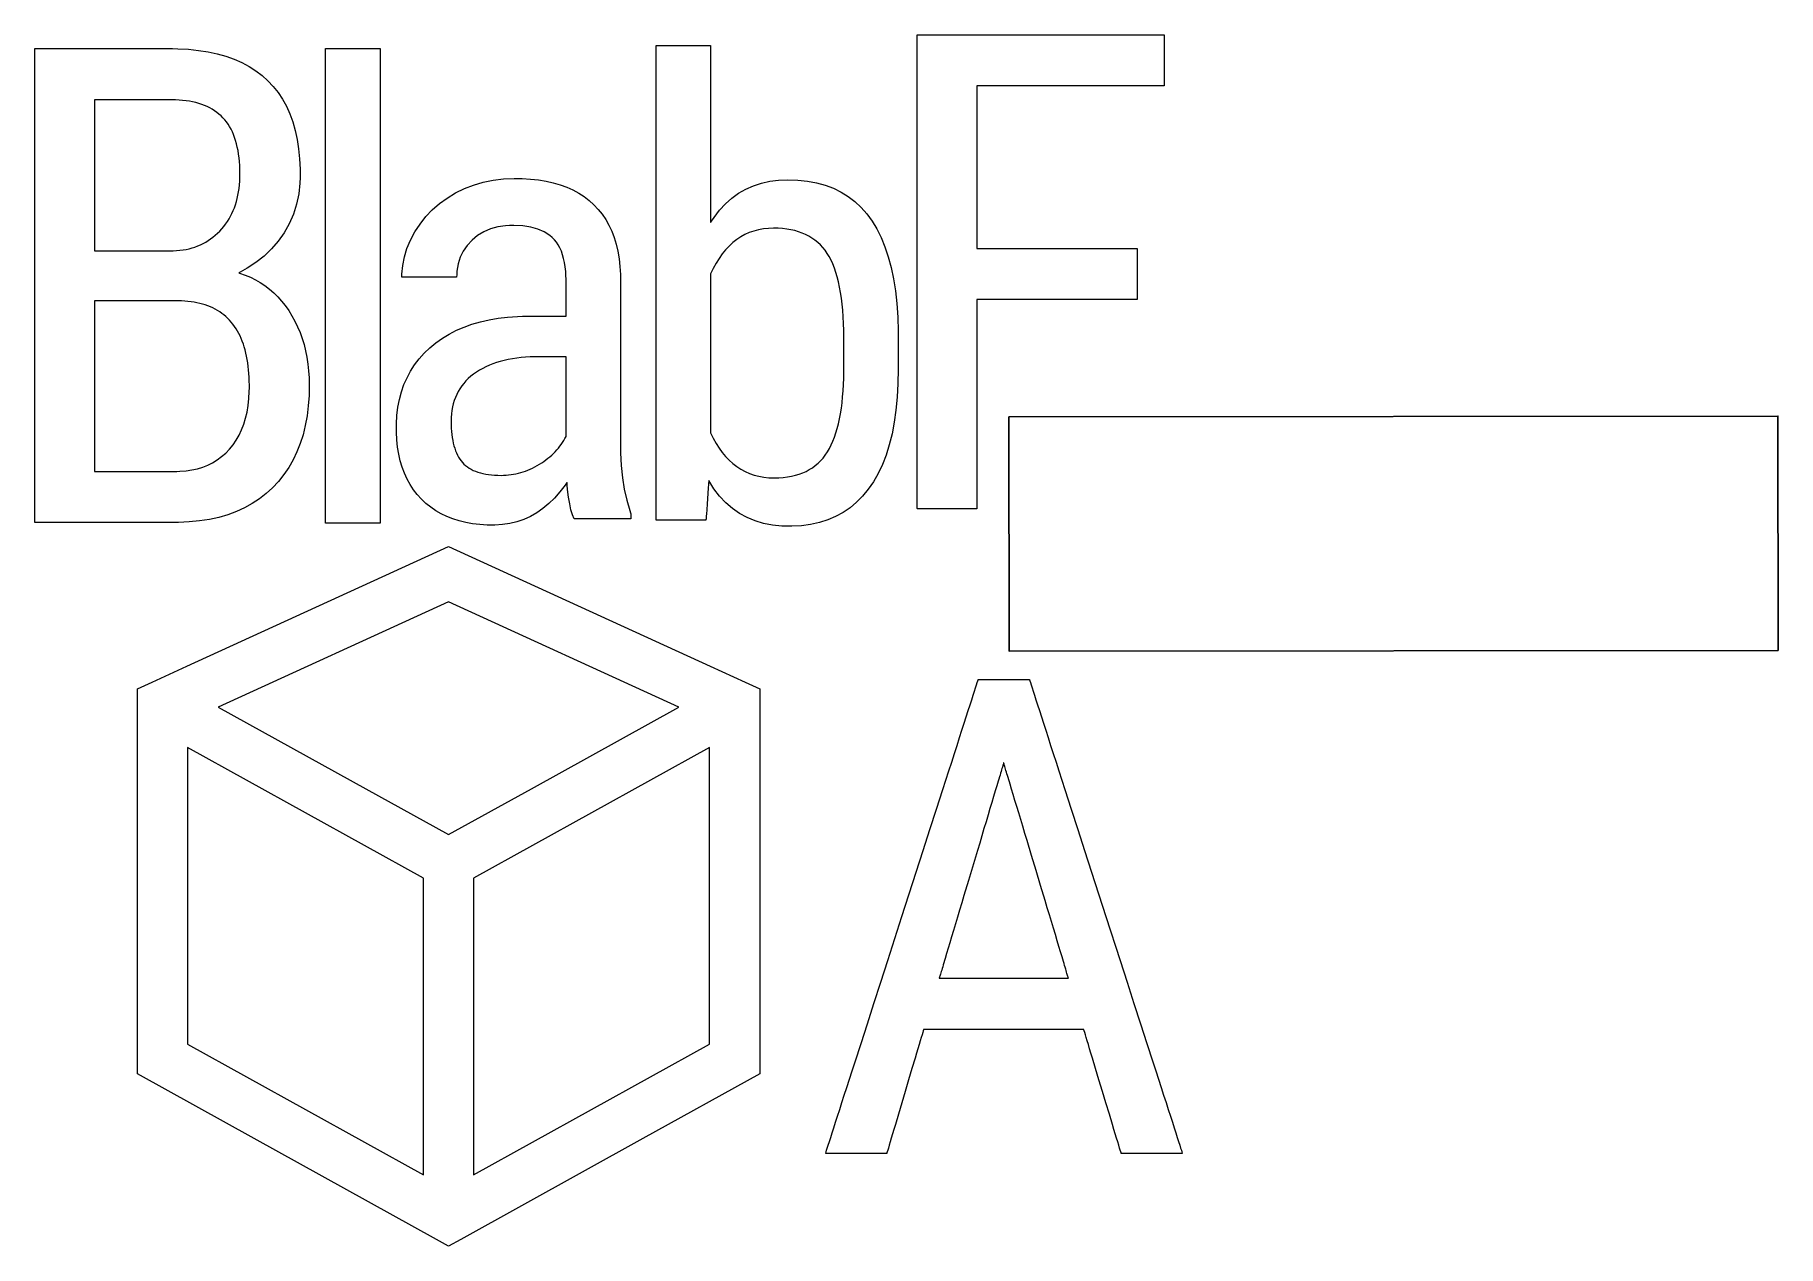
# Model space of a CAD drawing. Header units: inches. Extents: x 16 to 853, y 21 to 603.
import ezdxf

# ---------------------------------------------------------------- set-up
doc = ezdxf.new("R2010")
doc.units = ezdxf.units.IN
doc.header["$MEASUREMENT"] = 0
doc.layers.add('Capa 1', color=7, linetype='Continuous', lineweight=0)

msp = doc.modelspace()

# ---------------------------------------------------------------- linework, layer by layer
msp.add_lwpolyline([(853.13, 307.44), (484.13, 307), (484, 419.5), (853, 419.94)], close=True)
at = {"layer": 'Capa 1'}
for points in [[(545.45, 475.91), (545.11, 475.91), (544.12, 475.91), (542.53, 475.91), (540.41, 475.91), (537.8, 475.91), (534.76, 475.91), (531.35, 475.91), (527.62, 475.91), (523.63, 475.91), (519.43, 475.91), (510.62, 475.91), (501.63, 475.91), (492.91, 475.91), (488.78, 475.91), (484.89, 475.91), (481.28, 475.91), (478.01, 475.91), (475.14, 475.91), (472.72, 475.91), (470.81, 475.91), (469.45, 475.91), (468.71, 475.91), (468.59, 475.84), (468.59, 475.55), (468.59, 475.04), (468.59, 474.33), (468.59, 473.43), (468.59, 472.33), (468.59, 471.06), (468.59, 468.03), (468.59, 464.39), (468.59, 460.21), (468.59, 455.58), (468.59, 450.56), (468.59, 445.23), (468.59, 439.64), (468.59, 416.32), (468.59, 410.59), (468.59, 405.05), (468.59, 399.78), (468.59, 394.83), (468.59, 390.28), (468.59, 386.21), (468.59, 382.68), (468.59, 379.77), (468.59, 378.58), (468.59, 377.56), (468.59, 376.73), (468.59, 376.1), (468.59, 375.68), (468.59, 375.48), (468.51, 375.46), (468.19, 375.46), (467.64, 375.46), (466.89, 375.46), (465.95, 375.46), (463.61, 375.46), (460.78, 375.46), (454.29, 375.46), (447.81, 375.46), (444.98, 375.46), (442.64, 375.46), (441.7, 375.46), (440.95, 375.46), (440.4, 375.46), (440.08, 375.46), (440, 375.5), (440, 375.96), (440, 376.91), (440, 378.33), (440, 380.21), (440, 382.52), (440, 385.23), (440, 388.34), (440, 391.82), (440, 395.64), (440, 399.8), (440, 404.27), (440, 409.02), (440, 414.04), (440, 419.32), (440, 424.81), (440, 430.52), (440, 442.47), (440, 455.01), (440, 467.97), (440, 494.52), (440, 507.77), (440, 520.8), (440, 533.44), (440, 545.52), (440, 551.3), (440, 556.89), (440, 562.25), (440, 567.38), (440, 572.24), (440, 576.82), (440, 581.11), (440, 585.07), (440, 588.69), (440, 591.95), (440, 594.82), (440, 597.29), (440, 599.34), (440, 600.95), (440, 602.09), (440, 602.75), (440.01, 602.92), (440.19, 602.92), (440.64, 602.92), (441.33, 602.92), (442.26, 602.92), (443.42, 602.92), (444.79, 602.92), (446.37, 602.92), (448.14, 602.92), (450.1, 602.92), (454.52, 602.92), (459.55, 602.92), (465.11, 602.92), (471.11, 602.92), (477.47, 602.92), (484.09, 602.92), (490.91, 602.92), (504.75, 602.92), (518.33, 602.92), (524.8, 602.92), (530.95, 602.92), (536.7, 602.92), (541.95, 602.92), (546.63, 602.92), (548.73, 602.92), (550.65, 602.92), (552.38, 602.92), (553.92, 602.92), (555.25, 602.92), (556.36, 602.92), (557.24, 602.92), (557.89, 602.92), (558.28, 602.92), (558.42, 602.92), (558.42, 602.81), (558.42, 602.49), (558.42, 601.99), (558.42, 601.31), (558.42, 599.51), (558.42, 597.23), (558.42, 594.61), (558.42, 591.8), (558.42, 586.15), (558.42, 583.59), (558.42, 581.4), (558.42, 579.71), (558.42, 579.1), (558.42, 578.67), (558.42, 578.43), (558.35, 578.39), (558.09, 578.39), (557.64, 578.39), (557.01, 578.39), (556.2, 578.39), (554.08, 578.39), (551.37, 578.39), (548.11, 578.39), (544.38, 578.39), (540.24, 578.39), (535.75, 578.39), (530.98, 578.39), (525.99, 578.39), (505.13, 578.39), (495.05, 578.39), (490.33, 578.39), (485.91, 578.39), (481.84, 578.39), (478.2, 578.39), (475.05, 578.39), (472.45, 578.39), (470.47, 578.39), (469.73, 578.39), (469.16, 578.39), (468.79, 578.39), (468.61, 578.39), (468.59, 578.17), (468.59, 577.29), (468.59, 575.8), (468.59, 573.75), (468.59, 571.2), (468.59, 568.2), (468.59, 564.81), (468.59, 561.09), (468.59, 557.09), (468.59, 548.47), (468.59, 539.41), (468.59, 530.35), (468.59, 521.74), (468.59, 517.74), (468.59, 514.01), (468.59, 510.63), (468.59, 507.63), (468.59, 505.08), (468.59, 503.03), (468.59, 501.54), (468.59, 500.66), (468.6, 500.44), (469.08, 500.44), (470.2, 500.44), (471.89, 500.44), (474.12, 500.44), (476.82, 500.44), (479.93, 500.44), (483.41, 500.44), (487.2, 500.44), (491.23, 500.44), (499.85, 500.44), (517.7, 500.44), (521.97, 500.44), (526.05, 500.44), (529.9, 500.44), (533.44, 500.44), (536.63, 500.44), (539.42, 500.44), (541.74, 500.44), (543.55, 500.44), (544.79, 500.44), (545.39, 500.44), (545.45, 500.4), (545.45, 500.16), (545.45, 499.73), (545.45, 499.12), (545.45, 497.43), (545.45, 495.23), (545.45, 492.68), (545.45, 487.02), (545.45, 484.21), (545.45, 481.6), (545.45, 479.32), (545.45, 477.52), (545.45, 476.84), (545.45, 476.34), (545.45, 476.02), (545.45, 475.91)], [(519.88, 125.52), (519.66, 125.52), (519.02, 125.52), (517.98, 125.52), (516.58, 125.52), (514.84, 125.52), (512.79, 125.52), (510.46, 125.52), (507.88, 125.52), (505.07, 125.52), (502.06, 125.52), (495.57, 125.52), (488.62, 125.52), (481.45, 125.52), (474.29, 125.52), (467.34, 125.52), (460.85, 125.52), (457.84, 125.52), (455.03, 125.52), (452.45, 125.52), (450.12, 125.52), (448.07, 125.52), (446.33, 125.52), (444.92, 125.52), (443.89, 125.52), (443.24, 125.52), (443.02, 125.52), (442.97, 125.35), (442.82, 124.85), (442.59, 124.05), (442.26, 122.96), (441.86, 121.62), (441.39, 120.03), (440.86, 118.22), (440.26, 116.22), (439.62, 114.05), (438.93, 111.72), (437.44, 106.69), (435.84, 101.31), (434.2, 95.76), (432.55, 90.21), (430.95, 84.83), (429.46, 79.8), (428.77, 77.48), (428.13, 75.3), (427.53, 73.3), (427, 71.49), (426.53, 69.91), (426.13, 68.56), (425.81, 67.47), (425.57, 66.67), (425.42, 66.17), (425.37, 66), (425.28, 66), (425.04, 66), (424.11, 66), (422.66, 66), (420.78, 66), (418.56, 66), (416.08, 66), (410.68, 66), (405.29, 66), (402.81, 66), (400.59, 66), (398.71, 66), (397.26, 66), (396.33, 66), (396.08, 66), (396, 66), (396.05, 66.16), (396.21, 66.65), (396.47, 67.45), (396.82, 68.55), (397.27, 69.95), (397.81, 71.62), (398.44, 73.57), (399.15, 75.77), (399.94, 78.23), (400.81, 80.92), (401.75, 83.85), (402.76, 86.99), (403.84, 90.34), (404.98, 93.89), (406.19, 97.63), (407.45, 101.54), (408.76, 105.62), (410.13, 109.86), (412.99, 118.76), (416.02, 128.15), (419.18, 137.97), (422.45, 148.12), (425.8, 158.52), (432.63, 179.73), (439.47, 200.94), (442.82, 211.34), (446.09, 221.49), (449.25, 231.3), (452.28, 240.7), (455.14, 249.6), (456.51, 253.84), (457.82, 257.92), (459.08, 261.83), (460.28, 265.57), (461.43, 269.12), (462.51, 272.47), (463.52, 275.61), (464.46, 278.53), (465.33, 281.23), (466.12, 283.69), (466.83, 285.89), (467.46, 287.84), (468, 289.51), (468.45, 290.9), (468.8, 292.01), (469.06, 292.81), (469.22, 293.29), (469.27, 293.46), (469.54, 293.46), (470.32, 293.46), (471.53, 293.46), (473.1, 293.46), (474.96, 293.46), (477.03, 293.46), (481.53, 293.46), (486.04, 293.46), (488.11, 293.46), (489.96, 293.46), (491.53, 293.46), (492.74, 293.46), (493.52, 293.46), (493.8, 293.46), (493.85, 293.29), (494.01, 292.81), (494.26, 292.01), (494.62, 290.9), (495.07, 289.51), (495.61, 287.84), (496.24, 285.89), (496.95, 283.69), (497.74, 281.23), (498.61, 278.53), (499.56, 275.61), (500.57, 272.47), (501.65, 269.12), (502.8, 265.57), (504, 261.83), (505.27, 257.92), (506.59, 253.84), (507.95, 249.6), (510.83, 240.7), (513.86, 231.3), (517.03, 221.49), (520.3, 211.34), (523.66, 200.94), (530.51, 179.73), (537.35, 158.52), (540.71, 148.12), (543.99, 137.97), (547.16, 128.15), (550.19, 118.76), (553.06, 109.86), (554.43, 105.62), (555.75, 101.54), (557.01, 97.63), (558.22, 93.89), (559.36, 90.34), (560.44, 86.99), (561.46, 83.85), (562.4, 80.92), (563.27, 78.23), (564.06, 75.77), (564.78, 73.57), (565.4, 71.62), (565.94, 69.95), (566.39, 68.55), (566.75, 67.45), (567.01, 66.65), (567.17, 66.16), (567.22, 66), (567.13, 66), (566.89, 66), (565.96, 66), (564.51, 66), (562.63, 66), (560.41, 66), (557.93, 66), (552.53, 66), (547.14, 66), (544.66, 66), (542.44, 66), (540.56, 66), (539.11, 66), (538.18, 66), (537.93, 66), (537.85, 66), (537.8, 66.17), (537.65, 66.67), (537.41, 67.47), (537.08, 68.56), (536.67, 69.91), (536.19, 71.49), (535.65, 73.3), (535.04, 75.3), (534.39, 77.48), (533.68, 79.8), (532.17, 84.83), (530.54, 90.21), (528.87, 95.76), (527.19, 101.31), (525.57, 106.69), (524.05, 111.72), (523.35, 114.05), (522.69, 116.22), (522.09, 118.22), (521.54, 120.03), (521.06, 121.62), (520.66, 122.96), (520.33, 124.05), (520.09, 124.85), (519.94, 125.35), (519.88, 125.52)]]:
    msp.add_lwpolyline(points, close=True, dxfattribs=at)
at = {"layer": 'Capa 1', "color": 7, "true_color": 0xffffff}
for points in [[(16.5, 368.85), (16.5, 368.93), (16.5, 369.16), (16.5, 369.54), (16.5, 370.07), (16.5, 370.75), (16.5, 371.56), (16.5, 373.6), (16.5, 376.16), (16.5, 379.21), (16.5, 382.73), (16.5, 386.7), (16.5, 391.07), (16.5, 395.83), (16.5, 400.96), (16.5, 406.41), (16.5, 412.17), (16.5, 418.2), (16.5, 424.49), (16.5, 431), (16.5, 437.71), (16.5, 444.59), (16.5, 458.75), (16.5, 473.26), (16.5, 487.91), (16.5, 502.48), (16.5, 516.75), (16.5, 523.71), (16.5, 530.52), (16.5, 537.14), (16.5, 543.55), (16.5, 549.73), (16.5, 555.64), (16.5, 561.27), (16.5, 566.57), (16.5, 571.53), (16.5, 576.12), (16.5, 580.31), (16.5, 584.08), (16.5, 587.39), (16.5, 590.22), (16.5, 592.55), (16.5, 594.34), (16.5, 595.03), (16.5, 595.57), (16.5, 595.97), (16.5, 596.21), (16.52, 596.31), (16.69, 596.31), (17.02, 596.31), (17.52, 596.31), (18.17, 596.31), (18.96, 596.31), (20.96, 596.31), (23.44, 596.31), (26.35, 596.31), (29.62, 596.31), (33.2, 596.31), (37.01, 596.31), (45.13, 596.31), (53.46, 596.31), (61.53, 596.31), (65.31, 596.31), (68.83, 596.31), (72.04, 596.31), (74.88, 596.31), (77.28, 596.31), (79.18, 596.31), (79.92, 596.31), (80.51, 596.31), (80.95, 596.31), (81.23, 596.31), (81.33, 596.31), (81.55, 596.31), (81.88, 596.31), (82.54, 596.3), (85.16, 596.25), (90.22, 595.97), (95.06, 595.47), (99.67, 594.75), (104.05, 593.81), (108.21, 592.64), (112.13, 591.24), (115.84, 589.62), (119.31, 587.78), (122.55, 585.72), (125.57, 583.43), (128.36, 580.92), (130.93, 578.18), (133.26, 575.22), (135.35, 572.03), (137.22, 568.63), (138.85, 564.99), (140.26, 561.14), (141.43, 557.06), (142.36, 552.75), (143.07, 548.23), (143.54, 543.48), (143.79, 538.5), (143.82, 535.93), (143.82, 535.48), (143.82, 535.13), (143.81, 534.45), (143.7, 531.77), (143.12, 526.56), (142.07, 521.58), (140.55, 516.82), (138.56, 512.27), (136.1, 507.96), (133.23, 503.9), (130.02, 500.16), (126.48, 496.75), (122.61, 493.67), (118.41, 490.9), (116.18, 489.64), (115.03, 489.04), (114.45, 488.75), (114.31, 488.68), (114.45, 488.62), (114.78, 488.52), (117.4, 487.62), (119.93, 486.57), (122.35, 485.37), (124.69, 484.03), (126.92, 482.54), (129.06, 480.91), (131.11, 479.14), (133.06, 477.21), (134.91, 475.15), (136.67, 472.93), (138.33, 470.58), (139.89, 468.08), (141.32, 465.49), (142.62, 462.81), (143.78, 460.05), (144.8, 457.2), (145.69, 454.26), (146.45, 451.23), (147.07, 448.12), (147.55, 444.91), (147.9, 441.62), (148.12, 438.25), (148.2, 434.78), (148.2, 434.28), (148.19, 433.63), (148.17, 432.32), (148.09, 429.76), (147.74, 424.77), (147.15, 419.97), (146.3, 415.37), (145.21, 410.96), (143.86, 406.75), (142.28, 402.73), (140.44, 398.9), (138.35, 395.27), (136.02, 391.83), (133.44, 388.58), (130.61, 385.54), (127.56, 382.73), (124.3, 380.18), (120.82, 377.89), (117.14, 375.86), (113.25, 374.08), (109.14, 372.57), (104.83, 371.31), (100.3, 370.31), (95.56, 369.57), (90.61, 369.09), (85.45, 368.87), (84.13, 368.85), (83.52, 368.85), (83.49, 368.85), (83.3, 368.85), (82.94, 368.85), (82.41, 368.85), (81.73, 368.85), (80.89, 368.85), (79.92, 368.85), (77.57, 368.85), (74.76, 368.85), (71.54, 368.85), (67.98, 368.85), (64.14, 368.85), (60.08, 368.85), (51.58, 368.85), (42.99, 368.85), (38.82, 368.85), (34.81, 368.85), (31.04, 368.85), (27.57, 368.85), (24.45, 368.85), (21.76, 368.85), (19.55, 368.85), (18.65, 368.85), (17.9, 368.85), (17.3, 368.85), (16.86, 368.85), (16.59, 368.85), (16.5, 368.85)], [(182.25, 368.54), (182.18, 368.54), (181.96, 368.54), (181.6, 368.54), (181.12, 368.54), (180.53, 368.54), (179.83, 368.54), (178.15, 368.54), (176.16, 368.54), (173.95, 368.54), (169.13, 368.54), (164.31, 368.54), (162.09, 368.54), (160.1, 368.54), (158.42, 368.54), (157.72, 368.54), (157.13, 368.54), (156.65, 368.54), (156.3, 368.54), (156.08, 368.54), (156, 368.54), (156, 368.7), (156, 369.19), (156, 369.99), (156, 371.1), (156, 372.49), (156, 374.17), (156, 376.12), (156, 378.33), (156, 380.79), (156, 383.49), (156, 386.42), (156, 389.56), (156, 392.92), (156, 396.47), (156, 400.22), (156, 404.14), (156, 408.22), (156, 412.46), (156, 416.85), (156, 421.38), (156, 426.03), (156, 430.79), (156, 440.62), (156, 450.79), (156, 461.2), (156, 482.45), (156, 503.69), (156, 514.11), (156, 524.27), (156, 534.1), (156, 538.87), (156, 543.52), (156, 548.04), (156, 552.43), (156, 556.67), (156, 560.76), (156, 564.68), (156, 568.42), (156, 571.97), (156, 575.33), (156, 578.48), (156, 581.41), (156, 584.11), (156, 586.57), (156, 588.77), (156, 590.72), (156, 592.4), (156, 593.8), (156, 594.9), (156, 595.7), (156, 596.19), (156, 596.35), (156.08, 596.35), (156.3, 596.35), (156.65, 596.35), (157.13, 596.35), (157.72, 596.35), (158.42, 596.35), (160.1, 596.35), (162.09, 596.35), (164.31, 596.35), (169.13, 596.35), (173.95, 596.35), (176.16, 596.35), (178.15, 596.35), (179.83, 596.35), (180.53, 596.35), (181.12, 596.35), (181.6, 596.35), (181.96, 596.35), (182.18, 596.35), (182.25, 596.35), (182.25, 596.19), (182.25, 595.7), (182.25, 594.9), (182.25, 593.8), (182.25, 592.4), (182.25, 590.72), (182.25, 588.77), (182.25, 586.57), (182.25, 584.11), (182.25, 581.41), (182.25, 578.48), (182.25, 575.33), (182.25, 571.97), (182.25, 568.42), (182.25, 564.68), (182.25, 560.76), (182.25, 556.67), (182.25, 552.43), (182.25, 548.04), (182.25, 543.52), (182.25, 538.87), (182.25, 534.1), (182.25, 524.27), (182.25, 514.11), (182.25, 503.69), (182.25, 482.45), (182.25, 461.2), (182.25, 450.79), (182.25, 440.62), (182.25, 430.79), (182.25, 426.03), (182.25, 421.38), (182.25, 416.85), (182.25, 412.46), (182.25, 408.22), (182.25, 404.14), (182.25, 400.22), (182.25, 396.47), (182.25, 392.92), (182.25, 389.56), (182.25, 386.42), (182.25, 383.49), (182.25, 380.79), (182.25, 378.33), (182.25, 376.12), (182.25, 374.17), (182.25, 372.49), (182.25, 371.1), (182.25, 369.99), (182.25, 369.19), (182.25, 368.7), (182.25, 368.54)], [(430.83, 442.48), (430.71, 435.6), (430.35, 429.05), (429.76, 422.83), (428.93, 416.94), (427.86, 411.37), (426.56, 406.13), (425.01, 401.21), (423.23, 396.62), (421.22, 392.35), (418.96, 388.41), (416.48, 384.8), (413.77, 381.52), (410.84, 378.57), (407.71, 375.95), (404.36, 373.67), (400.79, 371.73), (397.01, 370.11), (393.02, 368.84), (388.82, 367.89), (384.4, 367.28), (379.77, 367), (375.04, 367.07), (370.51, 367.52), (366.22, 368.35), (362.14, 369.57), (358.29, 371.18), (354.67, 373.18), (351.27, 375.56), (348.09, 378.32), (345.14, 381.47), (342.41, 385.01), (339.91, 388.93), (339.9, 388.81), (339.88, 388.46), (339.84, 387.91), (339.79, 387.18), (339.65, 385.27), (339.49, 382.93), (339.12, 377.67), (338.94, 375.14), (338.78, 372.91), (338.72, 371.98), (338.66, 371.19), (338.62, 370.58), (338.59, 370.16), (338.58, 369.96), (338.51, 369.95), (338.16, 369.95), (337.55, 369.95), (336.7, 369.95), (335.65, 369.95), (334.41, 369.95), (333.04, 369.95), (329.95, 369.95), (326.63, 369.95), (323.32, 369.95), (320.23, 369.95), (318.85, 369.95), (317.62, 369.95), (316.57, 369.95), (315.72, 369.95), (315.11, 369.95), (314.76, 369.95), (314.7, 369.95), (314.7, 369.96), (314.7, 370.11), (314.7, 370.45), (314.7, 370.96), (314.7, 371.65), (314.7, 372.51), (314.7, 373.53), (314.7, 374.71), (314.7, 376.04), (314.7, 377.53), (314.7, 379.16), (314.7, 380.94), (314.7, 384.9), (314.7, 389.37), (314.7, 394.33), (314.7, 399.73), (314.7, 405.54), (314.7, 411.73), (314.7, 418.26), (314.7, 425.1), (314.7, 432.2), (314.7, 439.54), (314.7, 447.08), (314.7, 462.61), (314.7, 494.52), (314.7, 510.34), (314.7, 518.08), (314.7, 525.68), (314.7, 533.09), (314.7, 540.28), (314.7, 547.2), (314.7, 553.84), (314.7, 560.14), (314.7, 566.09), (314.7, 571.63), (314.7, 576.74), (314.7, 581.38), (314.7, 585.52), (314.7, 589.11), (314.7, 590.7), (314.7, 592.13), (314.7, 593.42), (314.7, 594.54), (314.7, 595.51), (314.7, 596.31), (314.7, 596.94), (314.7, 597.39), (314.7, 597.67), (314.7, 597.76), (314.86, 597.76), (315.34, 597.76), (316.1, 597.76), (317.1, 597.76), (318.32, 597.76), (319.73, 597.76), (322.95, 597.76), (330.18, 597.76), (333.67, 597.76), (335.26, 597.76), (336.72, 597.76), (338.01, 597.76), (339.09, 597.76), (339.93, 597.76), (340.51, 597.76), (340.78, 597.76), (340.8, 597.75), (340.8, 597.52), (340.8, 597.03), (340.8, 596.29), (340.8, 595.31), (340.8, 594.11), (340.8, 592.7), (340.8, 591.1), (340.8, 589.3), (340.8, 587.34), (340.8, 585.22), (340.8, 582.96), (340.8, 578.05), (340.8, 572.72), (340.8, 567.08), (340.8, 555.27), (340.8, 543.46), (340.8, 537.82), (340.8, 532.49), (340.8, 527.58), (340.8, 525.32), (340.8, 523.2), (340.8, 521.24), (340.8, 519.45), (340.8, 517.84), (340.8, 516.43), (340.8, 515.23), (340.8, 514.25), (340.8, 513.51), (340.8, 513.02), (340.8, 512.79), (340.8, 512.78), (340.9, 512.94), (341.21, 513.42), (342.46, 515.27), (345.11, 518.72), (347.96, 521.8), (351, 524.51), (354.25, 526.87), (357.69, 528.86), (361.33, 530.49), (365.17, 531.76), (369.21, 532.67), (373.44, 533.21), (377.88, 533.39), (382.71, 533.23), (387.31, 532.74), (391.68, 531.92), (395.82, 530.77), (399.73, 529.29), (403.4, 527.48), (406.84, 525.35), (410.05, 522.88), (413.03, 520.09), (415.78, 516.97), (418.29, 513.52), (420.58, 509.74), (422.63, 505.62), (424.45, 501.17), (426.05, 496.39), (427.42, 491.27), (428.55, 485.82), (429.46, 480.04), (430.14, 473.92), (430.59, 467.47), (430.81, 460.68), (430.82, 458.93), (430.83, 458.49), (430.83, 458.35), (430.83, 458.34), (430.83, 458.33), (430.83, 458.17), (430.83, 457.82), (430.83, 457.3), (430.83, 455.87), (430.83, 454.01), (430.83, 451.89), (430.83, 447.5), (430.83, 445.54), (430.83, 443.94), (430.83, 443.33), (430.83, 442.87), (430.83, 442.58), (430.83, 442.48)], [(275.28, 370.55), (274.5, 372.55), (273.8, 374.96), (273.18, 377.8), (272.64, 381.05), (272.18, 384.73), (271.98, 386.73), (271.89, 387.77), (271.87, 388.03), (271.59, 387.65), (270.98, 386.79), (268.49, 383.54), (265.88, 380.58), (263.16, 377.93), (260.32, 375.58), (257.37, 373.53), (254.31, 371.79), (251.13, 370.34), (247.84, 369.2), (244.43, 368.37), (240.91, 367.83), (237.28, 367.6), (233.58, 367.63), (230.01, 367.85), (226.57, 368.26), (223.28, 368.84), (220.13, 369.6), (217.12, 370.55), (214.25, 371.67), (211.53, 372.98), (208.94, 374.47), (206.5, 376.14), (204.2, 377.98), (202.04, 380.01), (200.04, 382.2), (198.23, 384.54), (196.59, 387.03), (195.14, 389.66), (193.86, 392.44), (192.77, 395.37), (191.86, 398.45), (191.13, 401.68), (190.58, 405.05), (190.21, 408.57), (190.02, 412.24), (189.99, 414.13), (190.02, 416.2), (190.25, 420.27), (190.73, 424.18), (191.46, 427.95), (192.43, 431.56), (193.64, 435.03), (195.1, 438.35), (196.81, 441.52), (198.76, 444.54), (200.96, 447.41), (203.4, 450.14), (206.09, 452.71), (209, 455.12), (212.09, 457.32), (215.37, 459.31), (218.83, 461.09), (222.47, 462.66), (226.29, 464.03), (230.3, 465.19), (234.48, 466.14), (238.85, 466.88), (243.4, 467.41), (248.13, 467.74), (250.57, 467.82), (251.8, 467.84), (252.11, 467.85), (252.14, 467.85), (252.15, 467.85), (252.33, 467.85), (252.69, 467.85), (253.23, 467.85), (253.92, 467.85), (255.67, 467.85), (257.82, 467.85), (262.68, 467.85), (265.11, 467.85), (267.33, 467.85), (269.21, 467.85), (269.97, 467.85), (270.59, 467.85), (271.05, 467.85), (271.33, 467.85), (271.42, 467.85), (271.42, 467.96), (271.42, 468.24), (271.42, 468.67), (271.42, 469.94), (271.42, 471.63), (271.42, 473.62), (271.42, 477.97), (271.42, 480.06), (271.42, 481.93), (271.42, 483.45), (271.42, 484.03), (271.42, 484.48), (271.42, 484.78), (271.42, 484.9), (271.42, 484.99), (271.42, 485.3), (271.41, 485.91), (271.38, 487.1), (271.25, 489.4), (271.02, 491.58), (270.7, 493.63), (270.28, 495.56), (269.77, 497.37), (269.17, 499.06), (268.47, 500.62), (267.68, 502.06), (266.79, 503.38), (265.81, 504.58), (264.74, 505.65), (263.57, 506.63), (260.92, 508.31), (257.89, 509.63), (254.46, 510.6), (250.64, 511.2), (246.42, 511.45), (244.33, 511.43), (242.36, 511.31), (238.63, 510.76), (235.16, 509.8), (231.95, 508.42), (229.01, 506.62), (226.33, 504.41), (224, 501.87), (222.11, 499.12), (220.65, 496.14), (219.64, 492.93), (219.06, 489.51), (218.94, 487.71), (218.92, 486.79), (218.91, 486.56), (218.91, 486.54), (218.84, 486.54), (218.5, 486.54), (217.92, 486.54), (217.11, 486.54), (216.1, 486.54), (214.93, 486.54), (213.6, 486.54), (210.61, 486.54), (203.95, 486.54), (200.68, 486.54), (197.72, 486.54), (196.42, 486.54), (195.28, 486.54), (194.3, 486.54), (193.54, 486.54), (192.99, 486.54), (192.7, 486.54), (192.66, 486.54), (192.66, 487.02), (192.69, 488.07), (193.06, 492.24), (193.86, 496.35), (195.09, 500.4), (196.75, 504.37), (198.84, 508.29), (201.34, 512.1), (204.14, 515.65), (207.25, 518.92), (210.66, 521.9), (214.36, 524.6), (218.36, 527.01), (222.63, 529.11), (227.06, 530.84), (231.67, 532.2), (236.44, 533.17), (241.37, 533.77), (246.47, 534), (246.8, 534), (247.23, 534), (248.28, 533.99), (250.35, 533.94), (254.35, 533.7), (258.18, 533.28), (261.83, 532.68), (265.31, 531.9), (268.62, 530.94), (271.75, 529.8), (274.71, 528.47), (277.49, 526.97), (280.1, 525.29), (282.53, 523.42), (284.79, 521.37), (286.87, 519.16), (288.77, 516.78), (290.47, 514.23), (292, 511.52), (293.34, 508.64), (294.49, 505.6), (295.46, 502.39), (296.24, 499.02), (296.84, 495.48), (297.25, 491.77), (297.48, 487.9), (297.51, 486.91), (297.52, 486.41), (297.52, 486.16), (297.52, 486.09), (297.52, 485.94), (297.52, 485.57), (297.52, 485.01), (297.52, 484.25), (297.52, 483.3), (297.52, 482.18), (297.52, 480.9), (297.52, 479.46), (297.52, 477.88), (297.52, 476.16), (297.52, 472.35), (297.52, 468.12), (297.52, 463.53), (297.52, 458.67), (297.52, 448.44), (297.52, 438.05), (297.52, 432.98), (297.52, 428.1), (297.52, 423.49), (297.52, 419.22), (297.52, 415.37), (297.52, 412.01), (297.52, 410.55), (297.52, 409.24), (297.52, 408.09), (297.52, 407.11), (297.52, 406.32), (297.52, 405.71), (297.52, 405.31), (297.52, 405.12), (297.52, 405.11), (297.52, 405), (297.53, 404.6), (297.54, 403.81), (297.57, 402.24), (297.89, 396.14), (298.49, 390.34), (299.37, 384.82), (300.53, 379.59), (301.97, 374.65), (302.38, 373.46), (302.57, 372.92), (302.57, 372.92), (302.57, 372.85), (302.57, 372.47), (302.57, 371.3), (302.57, 370.81), (302.57, 370.56), (302.55, 370.55), (302.33, 370.55), (301.84, 370.55), (301.1, 370.55), (300.14, 370.55), (299, 370.55), (297.69, 370.55), (296.24, 370.55), (293.02, 370.55), (289.56, 370.55), (286.06, 370.55), (282.73, 370.55), (279.78, 370.55), (278.51, 370.55), (277.42, 370.55), (276.52, 370.55), (275.85, 370.55), (275.42, 370.55), (275.28, 370.55)]]:
    msp.add_lwpolyline(points, close=True, dxfattribs=at)
at = {"layer": 'Capa 1', "color": 1}
for points in [[(45.09, 499.29), (45.17, 499.29), (45.41, 499.29), (45.79, 499.29), (46.31, 499.29), (46.96, 499.29), (47.73, 499.29), (48.61, 499.29), (49.59, 499.29), (50.67, 499.29), (51.82, 499.29), (53.06, 499.29), (54.35, 499.29), (57.11, 499.29), (60.02, 499.29), (66.02, 499.29), (68.96, 499.29), (71.77, 499.29), (73.1, 499.29), (74.37, 499.29), (75.57, 499.29), (76.7, 499.29), (77.73, 499.29), (78.67, 499.29), (79.51, 499.29), (80.22, 499.29), (80.82, 499.29), (81.28, 499.29), (81.6, 499.29), (81.77, 499.29), (81.8, 499.29), (81.85, 499.29), (81.95, 499.29), (82.15, 499.29), (82.95, 499.31), (84.53, 499.38), (86.08, 499.51), (87.6, 499.71), (89.07, 499.96), (90.52, 500.27), (91.93, 500.64), (93.31, 501.08), (94.65, 501.57), (95.96, 502.12), (97.24, 502.73), (98.48, 503.41), (99.68, 504.14), (100.86, 504.93), (101.99, 505.78), (103.1, 506.69), (104.17, 507.67), (105.2, 508.7), (106.2, 509.79), (107.15, 510.92), (108.05, 512.09), (108.89, 513.3), (109.67, 514.55), (110.4, 515.84), (111.08, 517.17), (111.7, 518.54), (112.26, 519.95), (112.78, 521.39), (113.23, 522.88), (113.64, 524.41), (113.98, 525.97), (114.28, 527.58), (114.51, 529.22), (114.7, 530.9), (114.83, 532.62), (114.9, 534.39), (114.92, 535.28), (114.92, 536.22), (114.89, 538.24), (114.81, 540.19), (114.68, 542.08), (114.5, 543.91), (114.27, 545.68), (113.99, 547.39), (113.66, 549.04), (113.28, 550.63), (112.85, 552.15), (112.37, 553.61), (111.85, 555.02), (111.27, 556.36), (110.64, 557.64), (109.97, 558.85), (109.24, 560.01), (108.47, 561.11), (107.64, 562.14), (106.77, 563.11), (105.85, 564.03), (104.87, 564.89), (103.84, 565.7), (102.76, 566.47), (101.62, 567.18), (100.44, 567.84), (99.2, 568.45), (97.91, 569), (96.57, 569.51), (95.17, 569.97), (93.72, 570.37), (92.22, 570.73), (90.67, 571.03), (89.07, 571.28), (87.41, 571.48), (85.7, 571.63), (83.94, 571.73), (82.13, 571.78), (81.67, 571.78), (81.43, 571.78), (81.33, 571.78), (81.33, 571.78), (81.23, 571.78), (80.97, 571.78), (80.58, 571.78), (80.04, 571.78), (79.38, 571.78), (78.61, 571.78), (77.73, 571.78), (76.74, 571.78), (75.67, 571.78), (74.52, 571.78), (73.29, 571.78), (72, 571.78), (70.66, 571.78), (67.84, 571.78), (64.91, 571.78), (59, 571.78), (56.16, 571.78), (54.8, 571.78), (53.5, 571.78), (52.25, 571.78), (51.07, 571.78), (49.98, 571.78), (48.97, 571.78), (48.06, 571.78), (47.25, 571.78), (46.56, 571.78), (45.99, 571.78), (45.55, 571.78), (45.25, 571.78), (45.1, 571.78), (45.09, 571.78), (45.09, 571.73), (45.09, 571.6), (45.09, 571.39), (45.09, 571.11), (45.09, 570.76), (45.09, 570.33), (45.09, 569.84), (45.09, 569.29), (45.09, 568.67), (45.09, 567.99), (45.09, 567.25), (45.09, 566.45), (45.09, 565.6), (45.09, 563.75), (45.09, 561.7), (45.09, 559.48), (45.09, 557.11), (45.09, 554.6), (45.09, 551.97), (45.09, 549.24), (45.09, 546.43), (45.09, 540.62), (45.09, 528.78), (45.09, 525.87), (45.09, 523.03), (45.09, 520.26), (45.09, 517.58), (45.09, 515.02), (45.09, 512.59), (45.09, 510.3), (45.09, 508.18), (45.09, 506.24), (45.09, 505.35), (45.09, 504.51), (45.09, 503.72), (45.09, 502.99), (45.09, 502.32), (45.09, 501.7), (45.09, 501.16), (45.09, 500.68), (45.09, 500.26), (45.09, 499.92), (45.09, 499.65), (45.09, 499.45), (45.09, 499.33), (45.09, 499.29)], [(404.72, 457.52), (404.69, 461.01), (404.6, 464.37), (404.44, 467.61), (404.23, 470.72), (403.95, 473.7), (403.61, 476.55), (403.2, 479.27), (402.74, 481.87), (402.21, 484.34), (401.62, 486.68), (400.97, 488.89), (400.26, 490.97), (399.48, 492.93), (398.65, 494.76), (397.75, 496.46), (396.79, 498.03), (395.76, 499.5), (394.65, 500.86), (393.47, 502.14), (392.2, 503.32), (390.87, 504.4), (389.45, 505.39), (387.96, 506.29), (386.39, 507.09), (384.74, 507.8), (383.02, 508.41), (381.22, 508.93), (379.34, 509.35), (377.38, 509.68), (375.35, 509.92), (373.24, 510.06), (371.06, 510.11), (368.56, 510.02), (366.14, 509.77), (363.8, 509.34), (361.54, 508.74), (359.37, 507.97), (357.27, 507.02), (355.26, 505.91), (353.33, 504.63), (351.48, 503.17), (349.71, 501.54), (348.02, 499.74), (346.42, 497.78), (344.89, 495.63), (343.44, 493.32), (342.08, 490.84), (340.8, 488.18), (340.8, 488.13), (340.8, 487.97), (340.8, 487.7), (340.8, 487.33), (340.8, 486.86), (340.8, 486.3), (340.8, 485.65), (340.8, 484.91), (340.8, 484.08), (340.8, 483.18), (340.8, 482.2), (340.8, 481.14), (340.8, 480.02), (340.8, 478.83), (340.8, 476.26), (340.8, 473.47), (340.8, 470.49), (340.8, 467.34), (340.8, 464.05), (340.8, 460.64), (340.8, 457.15), (340.8, 450.04), (340.8, 442.92), (340.8, 439.44), (340.8, 436.03), (340.8, 432.74), (340.8, 429.59), (340.8, 426.6), (340.8, 423.81), (340.8, 421.25), (340.8, 420.06), (340.8, 418.93), (340.8, 417.88), (340.8, 416.9), (340.8, 416), (340.8, 415.17), (340.8, 414.43), (340.8, 413.78), (340.8, 413.22), (340.8, 412.75), (340.8, 412.38), (340.8, 412.11), (340.8, 411.95), (340.8, 411.89), (342.07, 409.28), (343.42, 406.83), (344.86, 404.54), (346.38, 402.43), (347.99, 400.49), (349.68, 398.71), (351.46, 397.11), (353.33, 395.67), (355.28, 394.41), (357.32, 393.31), (359.45, 392.38), (361.66, 391.62), (363.95, 391.03), (366.33, 390.61), (368.8, 390.35), (371.35, 390.27), (373.54, 390.32), (375.64, 390.46), (377.67, 390.7), (379.62, 391.04), (381.49, 391.48), (383.28, 392.02), (385, 392.65), (386.63, 393.38), (388.18, 394.2), (389.66, 395.13), (391.06, 396.15), (392.38, 397.27), (393.62, 398.48), (394.78, 399.79), (395.86, 401.2), (396.86, 402.71), (397.8, 404.32), (398.67, 406.04), (399.49, 407.86), (400.25, 409.79), (400.94, 411.83), (401.58, 413.98), (402.16, 416.24), (402.68, 418.6), (403.14, 421.07), (403.55, 423.65), (403.89, 426.33), (404.18, 429.13), (404.4, 432.03), (404.57, 435.03), (404.68, 438.15), (404.72, 441.37), (404.72, 441.42), (404.72, 441.56), (404.72, 441.77), (404.72, 442.07), (404.72, 442.43), (404.72, 442.86), (404.72, 443.9), (404.72, 445.12), (404.72, 446.48), (404.72, 449.45), (404.72, 452.41), (404.72, 453.78), (404.72, 455), (404.72, 456.03), (404.72, 456.46), (404.72, 456.83), (404.72, 457.12), (404.72, 457.34), (404.72, 457.47), (404.72, 457.52)], [(45.09, 475.24), (45.09, 475.2), (45.09, 475.1), (45.09, 474.94), (45.09, 474.71), (45.09, 474.43), (45.09, 474.08), (45.09, 473.21), (45.09, 472.13), (45.09, 470.83), (45.09, 469.35), (45.09, 467.68), (45.09, 465.85), (45.09, 463.85), (45.09, 461.72), (45.09, 459.45), (45.09, 457.07), (45.09, 454.58), (45.09, 452), (45.09, 449.33), (45.09, 443.82), (45.09, 438.14), (45.09, 426.67), (45.09, 421.09), (45.09, 418.38), (45.09, 415.74), (45.09, 413.19), (45.09, 410.74), (45.09, 408.39), (45.09, 406.17), (45.09, 404.08), (45.09, 402.14), (45.09, 400.35), (45.09, 398.75), (45.09, 397.32), (45.09, 396.1), (45.09, 395.08), (45.09, 394.66), (45.09, 394.29), (45.09, 393.99), (45.09, 393.74), (45.09, 393.56), (45.09, 393.43), (45.1, 393.38), (45.2, 393.38), (45.43, 393.38), (45.77, 393.38), (46.22, 393.38), (46.77, 393.38), (47.42, 393.38), (48.15, 393.38), (48.98, 393.38), (49.88, 393.38), (50.85, 393.38), (51.89, 393.38), (54.15, 393.38), (56.6, 393.38), (59.19, 393.38), (64.62, 393.38), (70.05, 393.38), (72.64, 393.38), (75.09, 393.38), (77.34, 393.38), (78.38, 393.38), (79.36, 393.38), (80.26, 393.38), (81.08, 393.38), (81.82, 393.38), (82.47, 393.38), (83.02, 393.38), (83.47, 393.38), (83.81, 393.38), (84.03, 393.38), (84.14, 393.38), (84.14, 393.38), (84.18, 393.38), (84.27, 393.38), (84.65, 393.38), (86.15, 393.42), (89.06, 393.64), (91.85, 394.04), (94.52, 394.64), (97.07, 395.42), (99.51, 396.39), (101.83, 397.55), (104.03, 398.9), (106.11, 400.44), (108.08, 402.16), (109.92, 404.08), (111.62, 406.16), (113.16, 408.39), (114.53, 410.78), (115.73, 413.32), (116.76, 416.01), (117.63, 418.86), (118.32, 421.86), (118.86, 425), (119.22, 428.31), (119.41, 431.76), (119.45, 433.55), (119.45, 434), (119.45, 434.11), (119.45, 434.31), (119.45, 434.79), (119.42, 436.68), (119.35, 438.52), (119.24, 440.32), (119.09, 442.07), (118.91, 443.78), (118.69, 445.44), (118.43, 447.06), (118.13, 448.63), (117.79, 450.16), (117.42, 451.64), (117, 453.08), (116.55, 454.47), (116.06, 455.82), (115.54, 457.12), (114.97, 458.37), (114.37, 459.58), (113.73, 460.75), (113.05, 461.87), (112.33, 462.95), (111.57, 463.98), (110.78, 464.96), (109.95, 465.9), (109.08, 466.8), (108.17, 467.65), (107.22, 468.45), (106.24, 469.21), (105.22, 469.93), (104.16, 470.6), (103.06, 471.22), (101.92, 471.8), (100.75, 472.34), (99.53, 472.83), (98.28, 473.27), (96.99, 473.67), (95.67, 474.02), (94.3, 474.33), (92.9, 474.59), (91.46, 474.81), (89.98, 474.99), (88.46, 475.11), (86.9, 475.2), (85.31, 475.23), (84.91, 475.24), (84.8, 475.24), (84.77, 475.24), (84.77, 475.24), (84.74, 475.24), (84.59, 475.24), (84.32, 475.24), (83.94, 475.24), (83.45, 475.24), (82.86, 475.24), (82.17, 475.24), (81.39, 475.24), (80.52, 475.24), (79.58, 475.24), (78.57, 475.24), (77.49, 475.24), (76.35, 475.24), (73.93, 475.24), (71.34, 475.24), (68.63, 475.24), (63.07, 475.24), (60.32, 475.24), (57.64, 475.24), (55.1, 475.24), (52.74, 475.24), (51.64, 475.24), (50.61, 475.24), (49.64, 475.24), (48.75, 475.24), (47.94, 475.24), (47.22, 475.24), (46.6, 475.24), (46.07, 475.24), (45.65, 475.24), (45.34, 475.24), (45.15, 475.24), (45.09, 475.24)], [(240.27, 391.46), (241.47, 391.48), (242.67, 391.55), (243.86, 391.65), (245.04, 391.8), (246.21, 391.99), (247.38, 392.21), (248.54, 392.49), (249.69, 392.8), (250.83, 393.15), (251.97, 393.55), (253.11, 393.99), (254.23, 394.47), (255.35, 394.99), (256.46, 395.55), (257.57, 396.16), (258.66, 396.8), (259.74, 397.48), (260.78, 398.18), (261.78, 398.9), (262.74, 399.64), (263.67, 400.4), (264.56, 401.18), (265.41, 401.99), (266.23, 402.81), (267.01, 403.65), (267.75, 404.52), (268.45, 405.41), (269.12, 406.31), (269.75, 407.24), (270.34, 408.19), (270.9, 409.16), (271.42, 410.15), (271.42, 410.18), (271.42, 410.26), (271.42, 410.4), (271.42, 410.58), (271.42, 410.82), (271.42, 411.1), (271.42, 411.43), (271.42, 411.8), (271.42, 412.21), (271.42, 412.66), (271.42, 413.68), (271.42, 414.84), (271.42, 416.13), (271.42, 417.53), (271.42, 419.03), (271.42, 420.61), (271.42, 422.26), (271.42, 423.97), (271.42, 425.72), (271.42, 429.28), (271.42, 432.85), (271.42, 434.6), (271.42, 436.31), (271.42, 437.96), (271.42, 439.54), (271.42, 441.04), (271.42, 442.44), (271.42, 443.73), (271.42, 444.89), (271.42, 445.91), (271.42, 446.36), (271.42, 446.77), (271.42, 447.14), (271.42, 447.47), (271.42, 447.75), (271.42, 447.99), (271.42, 448.17), (271.42, 448.31), (271.42, 448.39), (271.42, 448.42), (271.38, 448.42), (271.25, 448.42), (271.05, 448.42), (270.78, 448.42), (270.45, 448.42), (270.05, 448.42), (269.6, 448.42), (269.1, 448.42), (268.56, 448.42), (267.98, 448.42), (266.73, 448.42), (265.39, 448.42), (264, 448.42), (262.62, 448.42), (261.28, 448.42), (260.03, 448.42), (259.45, 448.42), (258.9, 448.42), (258.41, 448.42), (257.96, 448.42), (257.56, 448.42), (257.22, 448.42), (256.95, 448.42), (256.75, 448.42), (256.63, 448.42), (256.59, 448.42), (254.28, 448.35), (252.04, 448.22), (249.86, 448.03), (247.73, 447.78), (245.67, 447.47), (243.68, 447.1), (241.74, 446.67), (239.86, 446.17), (238.05, 445.62), (236.3, 445.01), (234.61, 444.33), (232.98, 443.59), (231.41, 442.8), (229.9, 441.94), (228.46, 441.02), (227.07, 440.04), (225.76, 439), (224.53, 437.92), (223.39, 436.78), (222.33, 435.59), (221.36, 434.36), (220.47, 433.07), (219.67, 431.73), (218.95, 430.34), (218.32, 428.9), (217.77, 427.41), (217.3, 425.87), (216.92, 424.28), (216.63, 422.64), (216.41, 420.95), (216.29, 419.21), (216.24, 417.42), (216.27, 415.74), (216.33, 414.13), (216.44, 412.57), (216.59, 411.06), (216.78, 409.62), (217.02, 408.24), (217.29, 406.91), (217.62, 405.65), (217.98, 404.44), (218.39, 403.29), (218.84, 402.2), (219.33, 401.16), (219.87, 400.19), (220.45, 399.28), (221.07, 398.42), (221.73, 397.62), (222.45, 396.87), (223.22, 396.18), (224.06, 395.53), (224.95, 394.93), (225.9, 394.37), (226.91, 393.87), (227.98, 393.41), (229.11, 393), (230.3, 392.64), (231.55, 392.33), (232.85, 392.07), (234.22, 391.85), (235.64, 391.68), (237.13, 391.56), (238.67, 391.49), (240.27, 391.46)], [(450.52, 150.05), (450.62, 150.05), (450.92, 150.05), (451.4, 150.05), (452.06, 150.05), (452.88, 150.05), (453.86, 150.05), (454.98, 150.05), (456.25, 150.05), (457.64, 150.05), (459.15, 150.05), (460.76, 150.05), (462.48, 150.05), (464.29, 150.05), (466.17, 150.05), (468.13, 150.05), (470.15, 150.05), (474.32, 150.05), (478.63, 150.05), (487.32, 150.05), (491.55, 150.05), (495.59, 150.05), (497.53, 150.05), (499.39, 150.05), (501.17, 150.05), (502.85, 150.05), (504.43, 150.05), (505.9, 150.05), (507.25, 150.05), (508.47, 150.05), (509.55, 150.05), (510.48, 150.05), (511.25, 150.05), (511.85, 150.05), (512.27, 150.05), (512.5, 150.05), (512.54, 150.07), (512.51, 150.16), (512.45, 150.34), (512.37, 150.6), (512.27, 150.94), (512.15, 151.36), (512, 151.84), (511.83, 152.4), (511.65, 153.03), (511.44, 153.73), (511.21, 154.49), (510.96, 155.32), (510.69, 156.21), (510.41, 157.16), (510.1, 158.16), (509.78, 159.23), (509.45, 160.34), (508.73, 162.73), (507.95, 165.31), (507.13, 168.06), (506.25, 170.98), (505.33, 174.03), (504.37, 177.22), (503.38, 180.52), (502.36, 183.91), (501.32, 187.38), (499.18, 194.51), (497, 201.76), (494.82, 209.01), (492.68, 216.13), (491.63, 219.6), (490.61, 223), (489.62, 226.3), (488.66, 229.48), (487.75, 232.54), (486.87, 235.45), (486.04, 238.21), (485.27, 240.79), (484.55, 243.17), (484.21, 244.29), (483.89, 245.35), (483.59, 246.36), (483.31, 247.31), (483.04, 248.2), (482.79, 249.02), (482.56, 249.79), (482.35, 250.48), (482.16, 251.11), (481.99, 251.67), (481.85, 252.16), (481.72, 252.57), (481.62, 252.91), (481.54, 253.17), (481.49, 253.35), (481.46, 253.45), (481.45, 253.46), (481.43, 253.39), (481.39, 253.24), (481.32, 253.01), (481.22, 252.69), (481.11, 252.31), (480.97, 251.84), (480.81, 251.31), (480.63, 250.7), (480.42, 250.03), (480.2, 249.28), (479.96, 248.48), (479.7, 247.61), (479.42, 246.68), (479.13, 245.69), (478.82, 244.65), (478.14, 242.4), (477.41, 239.95), (476.62, 237.31), (475.78, 234.5), (474.89, 231.53), (473.97, 228.43), (473, 225.21), (472.01, 221.88), (470.98, 218.45), (469.94, 214.96), (468.87, 211.4), (464.54, 196.92), (462.39, 189.74), (461.34, 186.22), (460.31, 182.77), (459.3, 179.41), (458.33, 176.15), (457.39, 173), (456.49, 169.99), (455.63, 167.13), (454.82, 164.43), (454.07, 161.91), (453.38, 159.59), (453.05, 158.51), (452.75, 157.49), (452.46, 156.52), (452.19, 155.61), (451.93, 154.76), (451.7, 153.98), (451.48, 153.26), (451.29, 152.6), (451.11, 152.02), (450.96, 151.51), (450.83, 151.07), (450.72, 150.71), (450.63, 150.42), (450.57, 150.22), (450.54, 150.09), (450.52, 150.05)]]:
    msp.add_lwpolyline(points, close=True, dxfattribs=at)
at = {"layer": 'Capa 1', "color": 7, "true_color": 0xffffff}
msp.add_open_spline([(209.22, 24.69), (209.22, 24.69), (209.22, 24.69), (209.22, 24.69), (209.22, 24.69), (215.05, 21.46), (215.05, 21.46), (215.05, 21.46), (220.88, 24.69), (220.88, 24.69), (220.88, 24.69), (220.88, 24.69), (220.88, 24.69), (220.88, 24.69), (308.34, 73.12), (308.34, 73.12), (308.34, 73.12), (364.35, 104.15), (364.35, 104.15), (364.35, 104.15), (364.35, 111.24), (364.35, 111.24), (364.35, 111.24), (364.35, 281.23), (364.35, 281.23), (364.35, 281.23), (364.35, 288.97), (364.35, 288.97), (364.35, 288.97), (357.32, 292.18), (357.32, 292.18), (357.32, 292.18), (340.64, 299.82), (340.64, 299.82), (340.64, 299.82), (215.05, 357.3), (215.05, 357.3), (215.05, 357.3), (89.46, 299.82), (89.46, 299.82), (89.46, 299.82), (72.78, 292.18), (72.78, 292.18), (72.78, 292.18), (65.75, 288.97), (65.75, 288.97), (65.75, 288.97), (65.75, 281.23), (65.75, 281.23), (65.75, 281.23), (65.75, 111.24), (65.75, 111.24), (65.75, 111.24), (65.75, 104.15), (65.75, 104.15), (65.75, 104.15), (121.76, 73.12), (121.76, 73.12), (121.76, 73.12), (209.22, 24.69), (209.22, 24.69)], degree=3, knots=[0, 0, 0, 0, 1, 1, 1, 2, 2, 2, 3, 3, 3, 4, 4, 4, 5, 5, 5, 6, 6, 6, 7, 7, 7, 8, 8, 8, 9, 9, 9, 10, 10, 10, 11, 11, 11, 12, 12, 12, 13, 13, 13, 14, 14, 14, 15, 15, 15, 16, 16, 16, 17, 17, 17, 18, 18, 18, 19, 19, 19, 20, 20, 20, 20], dxfattribs=at)
at = {"layer": 'Capa 1', "color": 1}
for points, knots in [([(254.77, 240.98), (254.77, 240.98), (215.05, 218.98), (215.05, 218.98), (215.05, 218.98), (175.33, 240.98), (175.33, 240.98), (175.33, 240.98), (104.49, 280.21), (104.49, 280.21), (104.49, 280.21), (215.05, 330.82), (215.05, 330.82), (215.05, 330.82), (325.61, 280.21), (325.61, 280.21), (325.61, 280.21), (254.77, 240.98), (254.77, 240.98)], [0, 0, 0, 0, 1, 1, 1, 2, 2, 2, 3, 3, 3, 4, 4, 4, 5, 5, 5, 6, 6, 6, 6]), ([(203.01, 198.12), (203.01, 198.12), (203.01, 55.65), (203.01, 55.65), (203.01, 55.65), (89.83, 118.34), (89.83, 118.34), (89.83, 118.34), (89.83, 260.8), (89.83, 260.8), (89.83, 260.8), (203.01, 198.12), (203.01, 198.12)], [0, 0, 0, 0, 1, 1, 1, 2, 2, 2, 3, 3, 3, 4, 4, 4, 4]), ([(227.09, 55.65), (227.09, 55.65), (227.09, 198.12), (227.09, 198.12), (227.09, 198.12), (340.27, 260.8), (340.27, 260.8), (340.27, 260.8), (340.27, 118.34), (340.27, 118.34), (340.27, 118.34), (227.09, 55.65), (227.09, 55.65)], [0, 0, 0, 0, 1, 1, 1, 2, 2, 2, 3, 3, 3, 4, 4, 4, 4])]:
    msp.add_open_spline(points, degree=3, knots=knots, dxfattribs=at)

doc.saveas('drawing.dxf')
